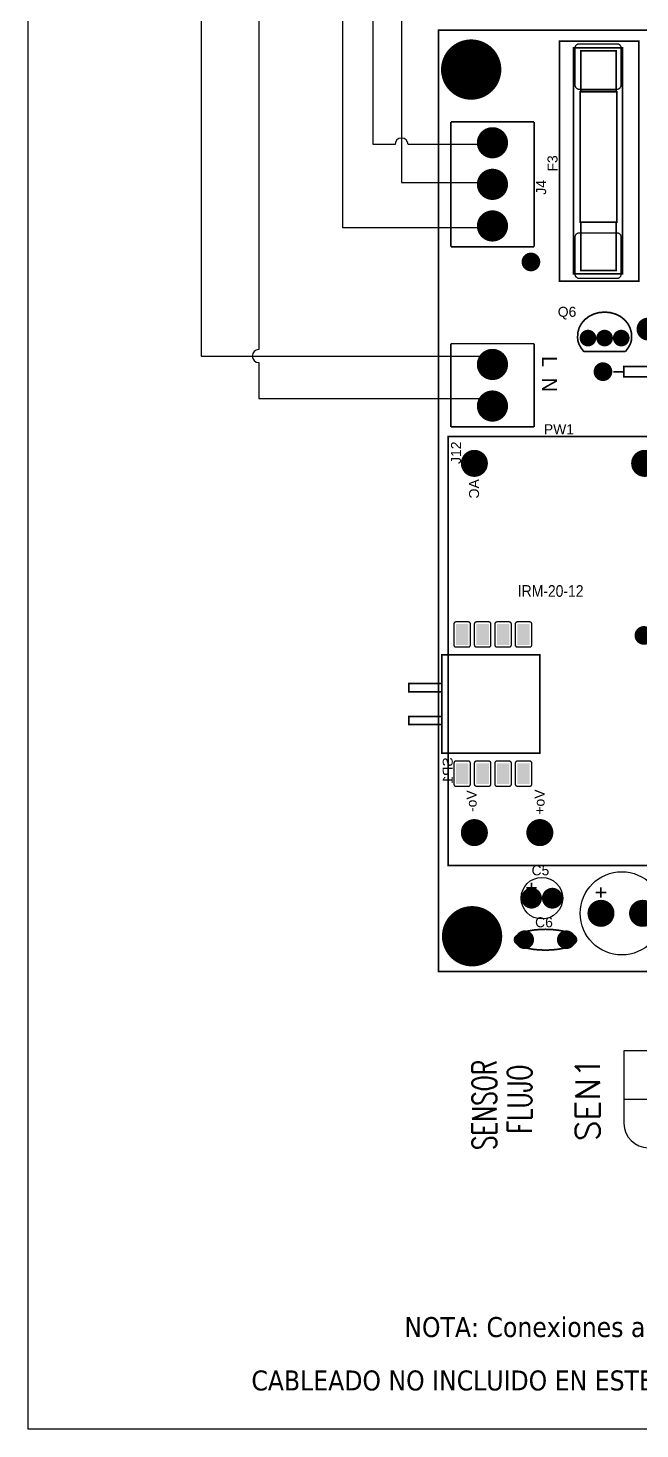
# Model space of a CAD drawing. Header units: inches. Extents: x 15 to 148, y 10 to 111.
# Drawn here: x 126.91 to 131.62, y 94.57 to 105.35 of the extents above; entities that cross this region are included whole.
import ezdxf
from ezdxf.enums import TextEntityAlignment as Align

# ---------------------------------------------------------------- set-up
doc = ezdxf.new("R2010")
doc.units = ezdxf.units.IN
doc.header["$MEASUREMENT"] = 0
for name, color, linetype in [('BLK_12AWG', 7, 'Continuous'), ('CONTORNO', 179, 'Continuous'), ('DESC', 1, 'Continuous'), ('MISC', 250, 'Continuous'), ('SYMS', 7, 'Continuous'), ('TAGS', 250, 'Continuous'), ('TERMS', 250, 'Continuous')]:
    doc.layers.add(name, color=color, linetype=linetype)
doc.styles.add('SLDTEXTSTYLE0', font='tahoma.ttf')
doc.styles.add('WD', font='romans.shx')

# ---------------------------------------------------------------- blocks, each defined once
blk = doc.blocks.new('HCN1_1PJ_85F8')
at = {"layer": 'SYMS'}
for p, q in [((0.25, 0.25), (-0.125, 0.25)), ((0, 0.25), (0, -1.05)), ((0.25, -1.05), (0.25, 0.25)), ((-0.25, 0.125), (-0.25, -0.925)), ((-0.125, -1.05), (0.25, -1.05))]:
    blk.add_line(p, q, dxfattribs=at)
for centre, start, end in [((-0.125, 0.125), 90, 180), ((-0.125, -0.925), 180, 270)]:
    blk.add_arc(centre, 0.125, start, end, dxfattribs=at)
at = {"layer": 'SYMS', "style": 'WD', "width": 0.7}
for tag, p in [('INST', (-0.0062, 1.2498)), ('LOC', (-0.0062, 1.0802)), ('DESC1', (0, 0.9062)), ('DESC2', (0, 0.725)), ('DESC3', (0, 0.55))]:
    blk.add_attdef(tag, text='', height=0.125, dxfattribs=at).set_placement(p, align=Align.CENTER)
at = {"layer": 'SYMS', "style": 'WD'}
blk.add_attdef('TAG1', text='', height=0.125, dxfattribs=at).set_placement((0, 0.375), align=Align.CENTER)
at = {"layer": 'SYMS', "style": 'WD', "width": 0.8}
blk.add_attdef('XREF', (1, 0.375), '', height=0.125, dxfattribs=at)
at = {"layer": 'SYMS', "linetype": 'Continuous', "style": 'WD', "flags": 8}
for tag, p in [('TERMDESC01P', (-0.35, 0.05)), ('TERMDESC02P', (-0.35, -0.15)), ('TERMDESC03P', (-0.35, -0.35)), ('TERMDESC04P', (-0.35, -0.55)), ('TERMDESC05P', (-0.35, -0.75))]:
    blk.add_attdef(tag, text='', height=0.1, dxfattribs=at).set_placement(p, align=Align.RIGHT)
at = {"layer": 'SYMS', "style": 'WD'}
for tag, p, flags in [('ACE_FLAG', (0.0484, 0.1343), 9), ('FAMILY', (0.0484, 0.1211), 9), ('GENDER', (0.1093, 0.0795), 9), ('WDBLKNAM', (0.175, 0.125), 9), ('X4TERM01P', (-0.25, 0), 1), ('X1TERM01J', (0.25, 0), 1), ('X4TERM02P', (-0.25, -0.2), 1), ('X1TERM02J', (0.25, -0.2), 1), ('X4TERM03P', (-0.25, -0.4), 1), ('X1TERM03J', (0.25, -0.4), 1), ('X4TERM04P', (-0.25, -0.6), 1), ('X1TERM04J', (0.25, -0.6), 1), ('X4TERM05P', (-0.25, -0.8), 1), ('X1TERM05J', (0.25, -0.8), 1), ('X8LINK', (0, -1.175), 1)]:
    blk.add_attdef(tag, p, '', height=0.01, dxfattribs=dict(at, flags=flags))
at = {"layer": 'SYMS', "linetype": 'Continuous', "style": 'WD', "flags": 8}
for tag, p in [('TERMDESC01J', (0.35, 0.05)), ('TERMDESC02J', (0.35, -0.15)), ('TERMDESC03J', (0.35, -0.35)), ('TERMDESC04J', (0.35, -0.55)), ('TERMDESC05J', (0.35, -0.75))]:
    blk.add_attdef(tag, p, '', height=0.1, dxfattribs=at)
at = {"layer": 'SYMS', "linetype": 'Continuous', "style": 'WD', "flags": 9}
for tag, p in [('ASSYCODE', (0.0458, 0.0647)), ('MFG', (0.0505, 0.0785)), ('CAT', (0.0525, 0.0979))]:
    blk.add_attdef(tag, text='', height=0.01, dxfattribs=at).set_placement(p, align=Align.CENTER)
at = {"layer": 'SYMS', "linetype": 'Continuous', "style": 'WD'}
for tag, flags, p in [('TERM01P', 8, (-0.125, 0)), ('TERM01J', 9, (0.125, 0)), ('TERM02P', 8, (-0.125, -0.2)), ('TERM02J', 9, (0.125, -0.2)), ('TERM03P', 8, (-0.125, -0.4)), ('TERM03J', 9, (0.125, -0.4)), ('TERM04P', 8, (-0.125, -0.6)), ('TERM04J', 9, (0.125, -0.6)), ('TERM05P', 8, (-0.125, -0.8)), ('TERM05J', 9, (0.125, -0.8))]:
    blk.add_attdef(tag, text='', height=0.1, dxfattribs=dict(at, flags=flags)).set_placement(p, align=Align.MIDDLE_CENTER)
at = {"layer": 'SYMS', "color": 7, "style": 'WD'}
for tag, p in [('X4_TINY_DOT_DONT_REMOVE_01P', (-0.25, 0)), ('X1_TINY_DOT_DONT_REMOVE_01J', (0.25, 0)), ('X4_TINY_DOT_DONT_REMOVE_02P', (-0.25, -0.2)), ('X1_TINY_DOT_DONT_REMOVE_02J', (0.25, -0.2)), ('X4_TINY_DOT_DONT_REMOVE_03P', (-0.25, -0.4)), ('X1_TINY_DOT_DONT_REMOVE_03J', (0.25, -0.4)), ('X4_TINY_DOT_DONT_REMOVE_04P', (-0.25, -0.6)), ('X1_TINY_DOT_DONT_REMOVE_04J', (0.25, -0.6)), ('X4_TINY_DOT_DONT_REMOVE_05P', (-0.25, -0.8)), ('X1_TINY_DOT_DONT_REMOVE_05J', (0.25, -0.8))]:
    blk.add_attdef(tag, p, '', height=0.0001, dxfattribs=at)
at = {"layer": 'SYMS', "linetype": 'Continuous', "style": 'WD', "flags": 8}
for tag, p in [('X4WIRE01P', (-0.35, -0.05)), ('X4WIRE02P', (-0.35, -0.25)), ('X4WIRE03P', (-0.35, -0.45)), ('X4WIRE04P', (-0.35, -0.65)), ('X4WIRE05P', (-0.35, -0.85))]:
    blk.add_attdef(tag, text='', height=0.1, dxfattribs=at).set_placement(p, align=Align.TOP_RIGHT)
for tag, p in [('X1WIRE01J', (0.35, -0.05)), ('X1WIRE02J', (0.35, -0.25)), ('X1WIRE03J', (0.35, -0.45)), ('X1WIRE04J', (0.35, -0.65)), ('X1WIRE05J', (0.35, -0.85))]:
    blk.add_attdef(tag, text='', height=0.1, dxfattribs=at).set_placement(p, align=Align.TOP_LEFT)
blk = doc.blocks.new('RPAD')
blk.add_trace([(-0.5, -0.5), (-0.5, 0.5), (0.5, -0.5), (0.5, 0.5)])
blk = doc.blocks.new('EPAD')
at = {"const_width": 0.5}
blk.add_lwpolyline([(-0.25, 0, 1), (0.25, 0, 1)], format="xyb", close=True, dxfattribs=at)
blk = doc.blocks.new('trr')
at = {"const_width": 0.008}
for points in [[(131.518, 100.4441), (137.4527, 100.4441), (137.4527, 104.9698), (131.518, 104.9698), (131.518, 100.4441)], [(131.518, 100.4441), (137.4527, 100.4441), (137.4527, 104.9698), (131.518, 104.9698), (131.518, 100.4441)], [(131.518, 100.4441), (137.4527, 100.4441), (137.4527, 104.9698), (131.518, 104.9698), (131.518, 100.4441)], [(132.1007, 103.7638), (132.4826, 103.7638), (132.4826, 104.9174), (132.1007, 104.9174), (132.1007, 103.7638)], [(132.1007, 103.7638), (132.4826, 103.7638), (132.4826, 104.9174), (132.1007, 104.9174), (132.1007, 103.7638)], [(132.1007, 103.7638), (132.4826, 103.7638), (132.4826, 104.9174), (132.1007, 104.9174), (132.1007, 103.7638)], [(132.1676, 103.7993), (132.4038, 103.7993), (132.4038, 104.8859), (132.1676, 104.8859), (132.1676, 103.7993)], [(132.1676, 103.7993), (132.4038, 103.7993), (132.4038, 104.8859), (132.1676, 104.8859), (132.1676, 103.7993)], [(132.1676, 103.7993), (132.4038, 103.7993), (132.4038, 104.8859), (132.1676, 104.8859), (132.1676, 103.7993)], [(132.2031, 104.6772), (132.3723, 104.6772), (132.3723, 104.8701), (132.2031, 104.8701), (132.2031, 104.6772)], [(132.2031, 104.6772), (132.3723, 104.6772), (132.3723, 104.8701), (132.2031, 104.8701), (132.2031, 104.6772)], [(132.2031, 104.6772), (132.3723, 104.6772), (132.3723, 104.8701), (132.2031, 104.8701), (132.2031, 104.6772)], [(132.1991, 104.0473), (132.3763, 104.0473), (132.3763, 104.6733), (132.1991, 104.6733), (132.1991, 104.0473)], [(132.1991, 104.0473), (132.3763, 104.0473), (132.3763, 104.6733), (132.1991, 104.6733), (132.1991, 104.0473)], [(132.1991, 104.0473), (132.3763, 104.0473), (132.3763, 104.6733), (132.1991, 104.6733), (132.1991, 104.0473)], [(131.9779, 104.5288), (131.5779, 104.5288)], [(131.5779, 104.5288), (131.5779, 103.9288)], [(131.9779, 104.5288), (131.5779, 104.5288)], [(131.5779, 104.5288), (131.5779, 103.9288)], [(131.9779, 104.5288), (131.5779, 104.5288)], [(131.5779, 104.5288), (131.5779, 103.9288)], [(131.9779, 103.9288), (131.9779, 104.5288)], [(131.9779, 103.9288), (131.9779, 104.5288)], [(131.9779, 103.9288), (131.9779, 104.5288)], [(132.2031, 103.815), (132.3723, 103.815), (132.3723, 104.0473), (132.2031, 104.0473), (132.2031, 103.815)], [(132.2031, 103.815), (132.3723, 103.815), (132.3723, 104.0473), (132.2031, 104.0473), (132.2031, 103.815)], [(132.2031, 103.815), (132.3723, 103.815), (132.3723, 104.0473), (132.2031, 104.0473), (132.2031, 103.815)], [(131.9779, 103.9288), (131.5779, 103.9288)], [(131.9779, 103.9288), (131.5779, 103.9288)], [(131.9779, 103.9288), (131.5779, 103.9288)], [(132.1872, 103.4895), (132.1883, 103.515), (132.1947, 103.5387), (132.2061, 103.5599), (132.2219, 103.5783), (132.2414, 103.5934), (132.2642, 103.6048), (132.2896, 103.612), (132.3172, 103.6145)], [(132.1872, 103.4895), (132.1883, 103.515), (132.1947, 103.5387), (132.2061, 103.5599), (132.2219, 103.5783), (132.2414, 103.5934), (132.2642, 103.6048), (132.2896, 103.612), (132.3172, 103.6145)], [(132.1872, 103.4895), (132.1883, 103.515), (132.1947, 103.5387), (132.2061, 103.5599), (132.2219, 103.5783), (132.2414, 103.5934), (132.2642, 103.6048), (132.2896, 103.612), (132.3172, 103.6145)], [(132.4472, 103.4895), (132.4462, 103.515), (132.4397, 103.5387), (132.4283, 103.5599), (132.4126, 103.5783), (132.393, 103.5934), (132.3703, 103.6048), (132.3448, 103.612), (132.3172, 103.6145)], [(132.4472, 103.4895), (132.4462, 103.515), (132.4397, 103.5387), (132.4283, 103.5599), (132.4126, 103.5783), (132.393, 103.5934), (132.3703, 103.6048), (132.3448, 103.612), (132.3172, 103.6145)], [(132.4472, 103.4895), (132.4462, 103.515), (132.4397, 103.5387), (132.4283, 103.5599), (132.4126, 103.5783), (132.393, 103.5934), (132.3703, 103.6048), (132.3448, 103.612), (132.3172, 103.6145)], [(132.1872, 103.4895), (132.1891, 103.4744), (132.1947, 103.4588), (132.2041, 103.4423), (132.2172, 103.4245)], [(132.1872, 103.4895), (132.1891, 103.4744), (132.1947, 103.4588), (132.2041, 103.4423), (132.2172, 103.4245)], [(132.1872, 103.4895), (132.1891, 103.4744), (132.1947, 103.4588), (132.2041, 103.4423), (132.2172, 103.4245)], [(132.4472, 103.4895), (132.4453, 103.4744), (132.4397, 103.4588), (132.4303, 103.4423), (132.4172, 103.4245)], [(132.4472, 103.4895), (132.4453, 103.4744), (132.4397, 103.4588), (132.4303, 103.4423), (132.4172, 103.4245)], [(132.4472, 103.4895), (132.4453, 103.4744), (132.4397, 103.4588), (132.4303, 103.4423), (132.4172, 103.4245)], [(131.9779, 103.4627), (131.5779, 103.4627)], [(131.5779, 103.4627), (131.5779, 103.0627)], [(131.9779, 103.4627), (131.5779, 103.4627)], [(131.5779, 103.4627), (131.5779, 103.0627)], [(131.9779, 103.4627), (131.5779, 103.4627)], [(131.5779, 103.4627), (131.5779, 103.0627)], [(131.9779, 103.4627), (131.9779, 103.0627)], [(131.9779, 103.4627), (131.9779, 103.0627)], [(131.9779, 103.4627), (131.9779, 103.0627)], [(132.2172, 103.4245), (132.4172, 103.4245)], [(132.2172, 103.4245), (132.4172, 103.4245)], [(132.2172, 103.4245), (132.4172, 103.4245)], [(132.4093, 103.303), (132.6093, 103.303), (132.6093, 103.353), (132.4093, 103.353), (132.4093, 103.303)], [(132.4093, 103.303), (132.6093, 103.303), (132.6093, 103.353), (132.4093, 103.353), (132.4093, 103.303)], [(132.4093, 103.303), (132.6093, 103.303), (132.6093, 103.353), (132.4093, 103.353), (132.4093, 103.303)], [(132.4093, 103.328), (132.3593, 103.328)], [(132.4093, 103.328), (132.3593, 103.328)], [(132.4093, 103.328), (132.3593, 103.328)], [(131.5649, 100.954), (132.6358, 100.954), (132.6358, 103.017), (131.5649, 103.017), (131.5649, 100.954)], [(131.5649, 100.954), (132.6358, 100.954), (132.6358, 103.017), (131.5649, 103.017), (131.5649, 100.954)], [(131.5649, 100.954), (132.6358, 100.954), (132.6358, 103.017), (131.5649, 103.017), (131.5649, 100.954)], [(131.9779, 103.0627), (131.5779, 103.0627)], [(131.9779, 103.0627), (131.5779, 103.0627)], [(131.9779, 103.0627), (131.5779, 103.0627)], [(131.5338, 101.4934), (132.0062, 101.4934), (132.0062, 101.9658), (131.5338, 101.9658), (131.5338, 101.4934)], [(131.5338, 101.4934), (132.0062, 101.4934), (132.0062, 101.9658), (131.5338, 101.9658), (131.5338, 101.4934)], [(131.5338, 101.4934), (132.0062, 101.4934), (132.0062, 101.9658), (131.5338, 101.9658), (131.5338, 101.4934)], [(131.3763, 101.7887), (131.5338, 101.7887), (131.5338, 101.828), (131.3763, 101.828), (131.3763, 101.7887)], [(131.3763, 101.7887), (131.5338, 101.7887), (131.5338, 101.828), (131.3763, 101.828), (131.3763, 101.7887)], [(131.3763, 101.7887), (131.5338, 101.7887), (131.5338, 101.828), (131.3763, 101.828), (131.3763, 101.7887)], [(131.3763, 101.6312), (131.5338, 101.6312), (131.5338, 101.6706), (131.3763, 101.6706), (131.3763, 101.6312)], [(131.3763, 101.6312), (131.5338, 101.6312), (131.5338, 101.6706), (131.3763, 101.6706), (131.3763, 101.6312)], [(131.3763, 101.6312), (131.5338, 101.6312), (131.5338, 101.6706), (131.3763, 101.6706), (131.3763, 101.6312)], [(131.9659, 100.8711), (131.9659, 100.8211)], [(131.9659, 100.8711), (131.9659, 100.8211)], [(131.9659, 100.8711), (131.9659, 100.8211)], [(132.2998, 100.8483), (132.2998, 100.7983)], [(132.2998, 100.8483), (132.2998, 100.7983)], [(132.2998, 100.8483), (132.2998, 100.7983)], [(131.9409, 100.8461), (131.9909, 100.8461)], [(131.9409, 100.8461), (131.9909, 100.8461)], [(131.9409, 100.8461), (131.9909, 100.8461)], [(132.2748, 100.8233), (132.3248, 100.8233)], [(132.2748, 100.8233), (132.3248, 100.8233)], [(132.2748, 100.8233), (132.3248, 100.8233)], [(131.8829, 100.5964), (131.8858, 100.6066), (131.8944, 100.616), (131.9079, 100.6245), (131.926, 100.6319), (131.9481, 100.638), (131.9736, 100.6425), (132.002, 100.6454), (132.0329, 100.6464)], [(131.8829, 100.5964), (131.8858, 100.6066), (131.8944, 100.616), (131.9079, 100.6245), (131.926, 100.6319), (131.9481, 100.638), (131.9736, 100.6425), (132.002, 100.6454), (132.0329, 100.6464)], [(131.8829, 100.5964), (131.8858, 100.6066), (131.8944, 100.616), (131.9079, 100.6245), (131.926, 100.6319), (131.9481, 100.638), (131.9736, 100.6425), (132.002, 100.6454), (132.0329, 100.6464)], [(132.1829, 100.5964), (132.1799, 100.6066), (132.1713, 100.616), (132.1576, 100.6245), (132.1394, 100.6319), (132.1173, 100.638), (132.0918, 100.6425), (132.0634, 100.6454), (132.0329, 100.6464)], [(132.1829, 100.5964), (132.1799, 100.6066), (132.1713, 100.616), (132.1576, 100.6245), (132.1394, 100.6319), (132.1173, 100.638), (132.0918, 100.6425), (132.0634, 100.6454), (132.0329, 100.6464)], [(132.1829, 100.5964), (132.1799, 100.6066), (132.1713, 100.616), (132.1576, 100.6245), (132.1394, 100.6319), (132.1173, 100.638), (132.0918, 100.6425), (132.0634, 100.6454), (132.0329, 100.6464)], [(131.8829, 100.5964), (131.8858, 100.5862), (131.8944, 100.5768), (131.9079, 100.5683), (131.926, 100.5609), (131.9481, 100.5548), (131.9736, 100.5503), (132.002, 100.5474), (132.0329, 100.5464)], [(131.8829, 100.5964), (131.8858, 100.5862), (131.8944, 100.5768), (131.9079, 100.5683), (131.926, 100.5609), (131.9481, 100.5548), (131.9736, 100.5503), (132.002, 100.5474), (132.0329, 100.5464)], [(131.8829, 100.5964), (131.8858, 100.5862), (131.8944, 100.5768), (131.9079, 100.5683), (131.926, 100.5609), (131.9481, 100.5548), (131.9736, 100.5503), (132.002, 100.5474), (132.0329, 100.5464)], [(132.1829, 100.5964), (132.1799, 100.5862), (132.1713, 100.5768), (132.1576, 100.5683), (132.1394, 100.5609), (132.1173, 100.5548), (132.0918, 100.5503), (132.0634, 100.5474), (132.0329, 100.5464)], [(132.1829, 100.5964), (132.1799, 100.5862), (132.1713, 100.5768), (132.1576, 100.5683), (132.1394, 100.5609), (132.1173, 100.5548), (132.0918, 100.5503), (132.0634, 100.5474), (132.0329, 100.5464)], [(132.1829, 100.5964), (132.1799, 100.5862), (132.1713, 100.5768), (132.1576, 100.5683), (132.1394, 100.5609), (132.1173, 100.5548), (132.0918, 100.5503), (132.0634, 100.5474), (132.0329, 100.5464)]]:
    blk.add_lwpolyline(points, dxfattribs=at)
for points in [[(132.1757, 104.7053), (132.1757, 104.8853), (132.1758, 104.8874), (132.1761, 104.8894), (132.1766, 104.8913), (132.1773, 104.8932), (132.1781, 104.8949), (132.1791, 104.8966), (132.1802, 104.8981), (132.1815, 104.8995), (132.1829, 104.9008), (132.1845, 104.902), (132.1861, 104.903), (132.1879, 104.9038), (132.1897, 104.9044), (132.1916, 104.9049), (132.1936, 104.9052), (132.1957, 104.9053), (132.3757, 104.9053), (132.3778, 104.9052), (132.3798, 104.9049), (132.3818, 104.9044), (132.3836, 104.9038), (132.3854, 104.903), (132.387, 104.902), (132.3885, 104.9008), (132.3899, 104.8995), (132.3912, 104.8981), (132.3924, 104.8966), (132.3934, 104.8949), (132.3942, 104.8932), (132.3948, 104.8913), (132.3953, 104.8894), (132.3956, 104.8874), (132.3957, 104.8853), (132.3957, 104.7053), (132.3956, 104.7032), (132.3953, 104.7012), (132.3948, 104.6993), (132.3942, 104.6975), (132.3934, 104.6957), (132.3924, 104.6941), (132.3912, 104.6925), (132.3899, 104.6911), (132.3885, 104.6898), (132.387, 104.6887), (132.3854, 104.6877), (132.3836, 104.6869), (132.3818, 104.6862), (132.3798, 104.6857), (132.3778, 104.6854), (132.3757, 104.6853), (132.1957, 104.6853), (132.1936, 104.6854), (132.1916, 104.6857), (132.1897, 104.6862), (132.1879, 104.6869), (132.1861, 104.6877), (132.1845, 104.6887), (132.1829, 104.6898), (132.1815, 104.6911), (132.1802, 104.6925), (132.1791, 104.6941), (132.1781, 104.6957), (132.1773, 104.6975), (132.1766, 104.6993), (132.1761, 104.7012), (132.1758, 104.7032), (132.1757, 104.7053)], [(132.1757, 103.7959), (132.1757, 103.9759), (132.1758, 103.978), (132.1761, 103.98), (132.1766, 103.9819), (132.1773, 103.9837), (132.1781, 103.9855), (132.1791, 103.9871), (132.1802, 103.9887), (132.1815, 103.9901), (132.1829, 103.9914), (132.1845, 103.9925), (132.1861, 103.9935), (132.1879, 103.9943), (132.1897, 103.995), (132.1916, 103.9955), (132.1936, 103.9958), (132.1957, 103.9959), (132.3757, 103.9959), (132.3778, 103.9958), (132.3798, 103.9955), (132.3818, 103.995), (132.3836, 103.9943), (132.3854, 103.9935), (132.387, 103.9925), (132.3885, 103.9914), (132.3899, 103.9901), (132.3912, 103.9887), (132.3924, 103.9871), (132.3934, 103.9855), (132.3942, 103.9837), (132.3948, 103.9819), (132.3953, 103.98), (132.3956, 103.978), (132.3957, 103.9759), (132.3957, 103.7959), (132.3956, 103.7938), (132.3953, 103.7918), (132.3948, 103.7899), (132.3942, 103.788), (132.3934, 103.7863), (132.3924, 103.7846), (132.3912, 103.7831), (132.3899, 103.7817), (132.3885, 103.7804), (132.387, 103.7792), (132.3854, 103.7782), (132.3836, 103.7774), (132.3818, 103.7768), (132.3798, 103.7763), (132.3778, 103.776), (132.3757, 103.7759), (132.1957, 103.7759), (132.1936, 103.776), (132.1916, 103.7763), (132.1897, 103.7768), (132.1879, 103.7774), (132.1861, 103.7782), (132.1845, 103.7792), (132.1829, 103.7804), (132.1815, 103.7817), (132.1802, 103.7831), (132.1791, 103.7846), (132.1781, 103.7863), (132.1773, 103.788), (132.1766, 103.7899), (132.1761, 103.7918), (132.1758, 103.7938), (132.1757, 103.7959)], [(131.6022, 102.0043), (131.6622, 102.0043), (131.6632, 102.0043), (131.6642, 102.0045), (131.6652, 102.0047), (131.6661, 102.005), (131.667, 102.0054), (131.6678, 102.0059), (131.6686, 102.0065), (131.6693, 102.0072), (131.6699, 102.0079), (131.6705, 102.0086), (131.671, 102.0095), (131.6714, 102.0103), (131.6717, 102.0113), (131.672, 102.0122), (131.6721, 102.0132), (131.6722, 102.0143), (131.6722, 102.1143), (131.6721, 102.1153), (131.672, 102.1163), (131.6717, 102.1173), (131.6714, 102.1182), (131.671, 102.1191), (131.6705, 102.1199), (131.6699, 102.1207), (131.6693, 102.1214), (131.6686, 102.122), (131.6678, 102.1226), (131.667, 102.1231), (131.6661, 102.1235), (131.6652, 102.1238), (131.6642, 102.1241), (131.6632, 102.1242), (131.6622, 102.1243), (131.6022, 102.1243), (131.6011, 102.1242), (131.6001, 102.1241), (131.5992, 102.1238), (131.5982, 102.1235), (131.5974, 102.1231), (131.5965, 102.1226), (131.5958, 102.122), (131.5951, 102.1214), (131.5944, 102.1207), (131.5939, 102.1199), (131.5934, 102.1191), (131.593, 102.1182), (131.5926, 102.1173), (131.5924, 102.1163), (131.5922, 102.1153), (131.5922, 102.1143), (131.5922, 102.0143), (131.5922, 102.0132), (131.5924, 102.0122), (131.5926, 102.0113), (131.593, 102.0103), (131.5934, 102.0095), (131.5939, 102.0086), (131.5944, 102.0079), (131.5951, 102.0072), (131.5958, 102.0065), (131.5965, 102.0059), (131.5974, 102.0054), (131.5982, 102.005), (131.5992, 102.0047), (131.6001, 102.0045), (131.6011, 102.0043), (131.6022, 102.0043)], [(131.7006, 102.0043), (131.7606, 102.0043), (131.7616, 102.0043), (131.7627, 102.0045), (131.7636, 102.0047), (131.7645, 102.005), (131.7654, 102.0054), (131.7662, 102.0059), (131.767, 102.0065), (131.7677, 102.0072), (131.7684, 102.0079), (131.7689, 102.0086), (131.7694, 102.0095), (131.7698, 102.0103), (131.7702, 102.0113), (131.7704, 102.0122), (131.7706, 102.0132), (131.7706, 102.0143), (131.7706, 102.1143), (131.7706, 102.1153), (131.7704, 102.1163), (131.7702, 102.1173), (131.7698, 102.1182), (131.7694, 102.1191), (131.7689, 102.1199), (131.7684, 102.1207), (131.7677, 102.1214), (131.767, 102.122), (131.7662, 102.1226), (131.7654, 102.1231), (131.7645, 102.1235), (131.7636, 102.1238), (131.7627, 102.1241), (131.7616, 102.1242), (131.7606, 102.1243), (131.7006, 102.1243), (131.6996, 102.1242), (131.6986, 102.1241), (131.6976, 102.1238), (131.6967, 102.1235), (131.6958, 102.1231), (131.695, 102.1226), (131.6942, 102.122), (131.6935, 102.1214), (131.6929, 102.1207), (131.6923, 102.1199), (131.6918, 102.1191), (131.6914, 102.1182), (131.6911, 102.1173), (131.6908, 102.1163), (131.6907, 102.1153), (131.6906, 102.1143), (131.6906, 102.0143), (131.6907, 102.0132), (131.6908, 102.0122), (131.6911, 102.0113), (131.6914, 102.0103), (131.6918, 102.0095), (131.6923, 102.0086), (131.6929, 102.0079), (131.6935, 102.0072), (131.6942, 102.0065), (131.695, 102.0059), (131.6958, 102.0054), (131.6967, 102.005), (131.6976, 102.0047), (131.6986, 102.0045), (131.6996, 102.0043), (131.7006, 102.0043)], [(131.799, 102.0043), (131.859, 102.0043), (131.8601, 102.0043), (131.8611, 102.0045), (131.862, 102.0047), (131.863, 102.005), (131.8638, 102.0054), (131.8647, 102.0059), (131.8654, 102.0065), (131.8661, 102.0072), (131.8668, 102.0079), (131.8674, 102.0086), (131.8678, 102.0095), (131.8683, 102.0103), (131.8686, 102.0113), (131.8688, 102.0122), (131.869, 102.0132), (131.869, 102.0143), (131.869, 102.1143), (131.869, 102.1153), (131.8688, 102.1163), (131.8686, 102.1173), (131.8683, 102.1182), (131.8678, 102.1191), (131.8674, 102.1199), (131.8668, 102.1207), (131.8661, 102.1214), (131.8654, 102.122), (131.8647, 102.1226), (131.8638, 102.1231), (131.863, 102.1235), (131.862, 102.1238), (131.8611, 102.1241), (131.8601, 102.1242), (131.859, 102.1243), (131.799, 102.1243), (131.798, 102.1242), (131.797, 102.1241), (131.796, 102.1238), (131.7951, 102.1235), (131.7942, 102.1231), (131.7934, 102.1226), (131.7926, 102.122), (131.7919, 102.1214), (131.7913, 102.1207), (131.7907, 102.1199), (131.7902, 102.1191), (131.7898, 102.1182), (131.7895, 102.1173), (131.7892, 102.1163), (131.7891, 102.1153), (131.789, 102.1143), (131.789, 102.0143), (131.7891, 102.0132), (131.7892, 102.0122), (131.7895, 102.0113), (131.7898, 102.0103), (131.7902, 102.0095), (131.7907, 102.0086), (131.7913, 102.0079), (131.7919, 102.0072), (131.7926, 102.0065), (131.7934, 102.0059), (131.7942, 102.0054), (131.7951, 102.005), (131.796, 102.0047), (131.797, 102.0045), (131.798, 102.0043), (131.799, 102.0043)], [(131.8975, 102.0043), (131.9575, 102.0043), (131.9585, 102.0043), (131.9595, 102.0045), (131.9605, 102.0047), (131.9614, 102.005), (131.9623, 102.0054), (131.9631, 102.0059), (131.9639, 102.0065), (131.9646, 102.0072), (131.9652, 102.0079), (131.9658, 102.0086), (131.9663, 102.0095), (131.9667, 102.0103), (131.967, 102.0113), (131.9673, 102.0122), (131.9674, 102.0132), (131.9675, 102.0143), (131.9675, 102.1143), (131.9674, 102.1153), (131.9673, 102.1163), (131.967, 102.1173), (131.9667, 102.1182), (131.9663, 102.1191), (131.9658, 102.1199), (131.9652, 102.1207), (131.9646, 102.1214), (131.9639, 102.122), (131.9631, 102.1226), (131.9623, 102.1231), (131.9614, 102.1235), (131.9605, 102.1238), (131.9595, 102.1241), (131.9585, 102.1242), (131.9575, 102.1243), (131.8975, 102.1243), (131.8964, 102.1242), (131.8954, 102.1241), (131.8944, 102.1238), (131.8935, 102.1235), (131.8926, 102.1231), (131.8918, 102.1226), (131.8911, 102.122), (131.8904, 102.1214), (131.8897, 102.1207), (131.8891, 102.1199), (131.8886, 102.1191), (131.8882, 102.1182), (131.8879, 102.1173), (131.8877, 102.1163), (131.8875, 102.1153), (131.8875, 102.1143), (131.8875, 102.0143), (131.8875, 102.0132), (131.8877, 102.0122), (131.8879, 102.0113), (131.8882, 102.0103), (131.8886, 102.0095), (131.8891, 102.0086), (131.8897, 102.0079), (131.8904, 102.0072), (131.8911, 102.0065), (131.8918, 102.0059), (131.8926, 102.0054), (131.8935, 102.005), (131.8944, 102.0047), (131.8954, 102.0045), (131.8964, 102.0043), (131.8975, 102.0043)], [(131.6022, 101.335), (131.6622, 101.335), (131.6632, 101.335), (131.6642, 101.3352), (131.6652, 101.3354), (131.6661, 101.3357), (131.667, 101.3362), (131.6678, 101.3367), (131.6686, 101.3372), (131.6693, 101.3379), (131.6699, 101.3386), (131.6705, 101.3393), (131.671, 101.3402), (131.6714, 101.341), (131.6717, 101.342), (131.672, 101.3429), (131.6721, 101.3439), (131.6722, 101.345), (131.6722, 101.445), (131.6721, 101.446), (131.672, 101.447), (131.6717, 101.448), (131.6714, 101.4489), (131.671, 101.4498), (131.6705, 101.4506), (131.6699, 101.4514), (131.6693, 101.4521), (131.6686, 101.4527), (131.6678, 101.4533), (131.667, 101.4538), (131.6661, 101.4542), (131.6652, 101.4545), (131.6642, 101.4548), (131.6632, 101.4549), (131.6622, 101.455), (131.6022, 101.455), (131.6011, 101.4549), (131.6001, 101.4548), (131.5992, 101.4545), (131.5982, 101.4542), (131.5974, 101.4538), (131.5965, 101.4533), (131.5958, 101.4527), (131.5951, 101.4521), (131.5944, 101.4514), (131.5939, 101.4506), (131.5934, 101.4498), (131.593, 101.4489), (131.5926, 101.448), (131.5924, 101.447), (131.5922, 101.446), (131.5922, 101.445), (131.5922, 101.345), (131.5922, 101.3439), (131.5924, 101.3429), (131.5926, 101.342), (131.593, 101.341), (131.5934, 101.3402), (131.5939, 101.3393), (131.5944, 101.3386), (131.5951, 101.3379), (131.5958, 101.3372), (131.5965, 101.3367), (131.5974, 101.3362), (131.5982, 101.3357), (131.5992, 101.3354), (131.6001, 101.3352), (131.6011, 101.335), (131.6022, 101.335)], [(131.7006, 101.335), (131.7606, 101.335), (131.7616, 101.335), (131.7627, 101.3352), (131.7636, 101.3354), (131.7645, 101.3357), (131.7654, 101.3362), (131.7662, 101.3367), (131.767, 101.3372), (131.7677, 101.3379), (131.7684, 101.3386), (131.7689, 101.3393), (131.7694, 101.3402), (131.7698, 101.341), (131.7702, 101.342), (131.7704, 101.3429), (131.7706, 101.3439), (131.7706, 101.345), (131.7706, 101.445), (131.7706, 101.446), (131.7704, 101.447), (131.7702, 101.448), (131.7698, 101.4489), (131.7694, 101.4498), (131.7689, 101.4506), (131.7684, 101.4514), (131.7677, 101.4521), (131.767, 101.4527), (131.7662, 101.4533), (131.7654, 101.4538), (131.7645, 101.4542), (131.7636, 101.4545), (131.7627, 101.4548), (131.7616, 101.4549), (131.7606, 101.455), (131.7006, 101.455), (131.6996, 101.4549), (131.6986, 101.4548), (131.6976, 101.4545), (131.6967, 101.4542), (131.6958, 101.4538), (131.695, 101.4533), (131.6942, 101.4527), (131.6935, 101.4521), (131.6929, 101.4514), (131.6923, 101.4506), (131.6918, 101.4498), (131.6914, 101.4489), (131.6911, 101.448), (131.6908, 101.447), (131.6907, 101.446), (131.6906, 101.445), (131.6906, 101.345), (131.6907, 101.3439), (131.6908, 101.3429), (131.6911, 101.342), (131.6914, 101.341), (131.6918, 101.3402), (131.6923, 101.3393), (131.6929, 101.3386), (131.6935, 101.3379), (131.6942, 101.3372), (131.695, 101.3367), (131.6958, 101.3362), (131.6967, 101.3357), (131.6976, 101.3354), (131.6986, 101.3352), (131.6996, 101.335), (131.7006, 101.335)], [(131.799, 101.335), (131.859, 101.335), (131.8601, 101.335), (131.8611, 101.3352), (131.862, 101.3354), (131.863, 101.3357), (131.8638, 101.3362), (131.8647, 101.3367), (131.8654, 101.3372), (131.8661, 101.3379), (131.8668, 101.3386), (131.8674, 101.3393), (131.8678, 101.3402), (131.8683, 101.341), (131.8686, 101.342), (131.8688, 101.3429), (131.869, 101.3439), (131.869, 101.345), (131.869, 101.445), (131.869, 101.446), (131.8688, 101.447), (131.8686, 101.448), (131.8683, 101.4489), (131.8678, 101.4498), (131.8674, 101.4506), (131.8668, 101.4514), (131.8661, 101.4521), (131.8654, 101.4527), (131.8647, 101.4533), (131.8638, 101.4538), (131.863, 101.4542), (131.862, 101.4545), (131.8611, 101.4548), (131.8601, 101.4549), (131.859, 101.455), (131.799, 101.455), (131.798, 101.4549), (131.797, 101.4548), (131.796, 101.4545), (131.7951, 101.4542), (131.7942, 101.4538), (131.7934, 101.4533), (131.7926, 101.4527), (131.7919, 101.4521), (131.7913, 101.4514), (131.7907, 101.4506), (131.7902, 101.4498), (131.7898, 101.4489), (131.7895, 101.448), (131.7892, 101.447), (131.7891, 101.446), (131.789, 101.445), (131.789, 101.345), (131.7891, 101.3439), (131.7892, 101.3429), (131.7895, 101.342), (131.7898, 101.341), (131.7902, 101.3402), (131.7907, 101.3393), (131.7913, 101.3386), (131.7919, 101.3379), (131.7926, 101.3372), (131.7934, 101.3367), (131.7942, 101.3362), (131.7951, 101.3357), (131.796, 101.3354), (131.797, 101.3352), (131.798, 101.335), (131.799, 101.335)], [(131.8975, 101.335), (131.9575, 101.335), (131.9585, 101.335), (131.9595, 101.3352), (131.9605, 101.3354), (131.9614, 101.3357), (131.9623, 101.3362), (131.9631, 101.3367), (131.9639, 101.3372), (131.9646, 101.3379), (131.9652, 101.3386), (131.9658, 101.3393), (131.9663, 101.3402), (131.9667, 101.341), (131.967, 101.342), (131.9673, 101.3429), (131.9674, 101.3439), (131.9675, 101.345), (131.9675, 101.445), (131.9674, 101.446), (131.9673, 101.447), (131.967, 101.448), (131.9667, 101.4489), (131.9663, 101.4498), (131.9658, 101.4506), (131.9652, 101.4514), (131.9646, 101.4521), (131.9639, 101.4527), (131.9631, 101.4533), (131.9623, 101.4538), (131.9614, 101.4542), (131.9605, 101.4545), (131.9595, 101.4548), (131.9585, 101.4549), (131.9575, 101.455), (131.8975, 101.455), (131.8964, 101.4549), (131.8954, 101.4548), (131.8944, 101.4545), (131.8935, 101.4542), (131.8926, 101.4538), (131.8918, 101.4533), (131.8911, 101.4527), (131.8904, 101.4521), (131.8897, 101.4514), (131.8891, 101.4506), (131.8886, 101.4498), (131.8882, 101.4489), (131.8879, 101.448), (131.8877, 101.447), (131.8875, 101.446), (131.8875, 101.445), (131.8875, 101.345), (131.8875, 101.3439), (131.8877, 101.3429), (131.8879, 101.342), (131.8882, 101.341), (131.8886, 101.3402), (131.8891, 101.3393), (131.8897, 101.3386), (131.8904, 101.3379), (131.8911, 101.3372), (131.8918, 101.3367), (131.8926, 101.3362), (131.8935, 101.3357), (131.8944, 101.3354), (131.8954, 101.3352), (131.8964, 101.335), (131.8975, 101.335)]]:
    blk.add_lwpolyline(points, close=True)
for centre, radius in [((132.3998, 100.7233), 0.2), ((132.3998, 100.7233), 0.2), ((132.3998, 100.7233), 0.2), ((132.0159, 100.7961), 0.1), ((132.0159, 100.7961), 0.1), ((132.0159, 100.7961), 0.1)]:
    blk.add_circle(centre, radius)
for p, xscale, yscale in [((131.6755, 104.7808), 0.29, 0.29), ((131.7779, 104.4288), 0.15, 0.15), ((131.7779, 104.2288), 0.15, 0.15), ((131.7779, 104.0288), 0.15, 0.15), ((131.9629, 103.8556), 0.09, 0.09), ((132.5259, 103.5328), 0.11, 0.11), ((132.2372, 103.4895), 0.08, 0.08), ((132.3172, 103.4895), 0.08, 0.08), ((132.3972, 103.4895), 0.08, 0.08), ((131.7779, 103.3627), 0.15, 0.15), ((132.3093, 103.328), 0.09, 0.09), ((131.7779, 103.1627), 0.15, 0.15), ((131.6909, 102.8871), 0.13, 0.13), ((132.5098, 102.8871), 0.13, 0.13), ((132.5062, 102.0596), 0.09, 0.09), ((131.6909, 101.1115), 0.13, 0.13), ((132.0058, 101.1115), 0.13, 0.13), ((131.9659, 100.7961), 0.1, 0.1), ((132.0659, 100.7961), 0.1, 0.1), ((132.2998, 100.7233), 0.13, 0.13), ((132.4998, 100.7233), 0.13, 0.13), ((131.6799, 100.6131), 0.29, 0.29), ((131.9329, 100.5964), 0.09, 0.09), ((132.1329, 100.5964), 0.09, 0.09)]:
    blk.add_blockref('EPAD', p, dxfattribs=dict(xscale=xscale, yscale=yscale))
at = {"xscale": 0.06, "yscale": 0.1, "rotation": 180}
for p in [(131.6322, 102.0643), (131.7306, 102.0643), (131.829, 102.0643), (131.9275, 102.0643), (131.6322, 101.395), (131.7306, 101.395), (131.829, 101.395), (131.9275, 101.395)]:
    blk.add_blockref('RPAD', p, dxfattribs=at)
for s, height, rotation, width, p in [('F3', 0.048, 90, 1.041667, (132.0907, 104.2906)), ('F3', 0.048, 90, 1.041667, (132.0907, 104.2906)), ('F3', 0.048, 90, 1.041667, (132.0907, 104.2906)), ('J4', 0.048, 90, 1.041667, (132.0359, 104.1788)), ('J4', 0.048, 90, 1.041667, (132.0359, 104.1788)), ('J4', 0.048, 90, 1.041667, (132.0359, 104.1788)), ('L  N', 0.072, 270, 0.972222, (132.0163, 103.4023)), ('L  N', 0.072, 270, 0.972222, (132.0163, 103.4023)), ('L  N', 0.072, 270, 0.972222, (132.0163, 103.4023)), ('J12', 0.048, 90, 1.041667, (131.6264, 102.8845)), ('J12', 0.048, 90, 1.041667, (131.6264, 102.8845)), ('J12', 0.048, 90, 1.041667, (131.6264, 102.8845))]:
    blk.add_text(s, height=height, rotation=rotation, dxfattribs=dict(width=width)).set_placement(p)
for s, height, width, p in [('Q6', 0.048, 1.041667, (132.092, 103.5919)), ('Q6', 0.048, 1.041667, (132.092, 103.5919)), ('Q6', 0.048, 1.041667, (132.092, 103.5919)), ('PW1', 0.048, 1.041667, (132.0253, 103.027)), ('PW1', 0.048, 1.041667, (132.0253, 103.027)), ('PW1', 0.048, 1.041667, (132.0253, 103.027)), ('IRM-20-12', 0.056, 0.892857, (131.8999, 102.2454)), ('IRM-20-12', 0.056, 0.892857, (131.8999, 102.2454)), ('IRM-20-12', 0.056, 0.892857, (131.8999, 102.2454)), ('C5', 0.048, 1.041667, (131.9659, 100.9061)), ('C5', 0.048, 1.041667, (131.9659, 100.9061)), ('C5', 0.048, 1.041667, (131.9659, 100.9061)), ('C6', 0.048, 1.041667, (131.9829, 100.6564)), ('C6', 0.048, 1.041667, (131.9829, 100.6564)), ('C6', 0.048, 1.041667, (131.9829, 100.6564))]:
    blk.add_text(s, height=height, dxfattribs=dict(width=width)).set_placement(p)
at = {"text_generation_flag": 2, "width": 1.041667}
for s, p in [('AC', (131.7134, 102.811)), ('AC', (131.7134, 102.811)), ('AC', (131.7134, 102.811)), ('SP1', (131.5868, 101.4739)), ('SP1', (131.5868, 101.4739)), ('SP1', (131.5868, 101.4739)), ('Vo-', (131.7016, 101.3149)), ('Vo-', (131.7016, 101.3149)), ('Vo-', (131.7016, 101.3149)), ('Vo+', (132.0284, 101.3189)), ('Vo+', (132.0284, 101.3189)), ('Vo+', (132.0284, 101.3189))]:
    blk.add_text(s, height=0.048, rotation=90, dxfattribs=at).set_placement(p)

msp = doc.modelspace()

# ---------------------------------------------------------------- linework, layer by layer
at = {"color": 7, "linetype": 'Continuous'}
for p, q in [((126.91, 110.759), (126.91, 94.574)), ((126.91, 94.574), (147.66, 94.574))]:
    msp.add_line(p, q, dxfattribs=at)
at = {"layer": 'BLK_12AWG'}
for p, q in [((128.242, 107.111), (128.242, 102.829)), ((128.686, 106.316), (128.686, 102.879)), ((129.332, 103.815), (129.332, 106.191)), ((129.565, 104.456), (129.565, 106.001)), ((129.784, 105.651), (129.784, 104.165)), ((129.734, 104.456), (129.565, 104.456)), ((130.426, 104.456), (129.834, 104.456)), ((129.784, 104.165), (130.514, 104.165)), ((130.455, 103.815), (129.332, 103.815)), ((128.242, 102.829), (130.466, 102.829)), ((128.686, 102.779), (128.686, 102.503)), ((128.686, 102.503), (130.531, 102.503))]:
    msp.add_line(p, q, dxfattribs=at)
for centre, start, end in [((129.784, 104.456), 0, 180), ((128.686, 102.829), 90, 270)]:
    msp.add_arc(centre, 0.05, start, end, dxfattribs=at)

# ---------------------------------------------------------------- block references
ref = msp.add_blockref('HCN1_1PJ_85F8', (131.869, 97.111), dxfattribs=dict(xscale=1.494, yscale=1.494, zscale=1.494, rotation=90))
ref.add_attrib('TAG1', 'SEN1', dxfattribs={"layer": 'TAGS', "height": 0.1867, "rotation": 90, "style": 'WD'}).set_placement((131.309, 97.111), align=Align.CENTER)
ref.add_attrib('DESC1', 'SENSOR ', dxfattribs={"layer": 'DESC', "height": 0.1867, "rotation": 90, "style": 'WD', "width": 0.7}).set_placement((130.515, 97.111), align=Align.CENTER)
ref.add_attrib('DESC2', 'FLUJO', dxfattribs={"layer": 'DESC', "height": 0.1867, "rotation": 90, "style": 'WD', "width": 0.7}).set_placement((130.786, 97.111), align=Align.CENTER)
ref.add_attrib('X4_TINY_DOT_DONT_REMOVE_01P', '.', (131.869, 96.737), dxfattribs={"layer": 'MISC', "color": 7, "height": 0.000149, "rotation": 90, "style": 'WD'})
ref.add_attrib('X1_TINY_DOT_DONT_REMOVE_01J', '.', (131.869, 97.484), dxfattribs={"layer": 'MISC', "color": 7, "height": 0.000149, "rotation": 90, "style": 'WD'})
ref.add_attrib('TERM01P', '1', dxfattribs={"layer": 'TERMS', "linetype": 'Continuous', "height": 0.149, "rotation": 90, "style": 'WD', "flags": 8}).set_placement((131.869, 96.924), align=Align.MIDDLE_CENTER)
ref.add_attrib('X4_TINY_DOT_DONT_REMOVE_02P', '.', (132.168, 96.737), dxfattribs={"layer": 'MISC', "color": 7, "height": 0.000149, "rotation": 90, "style": 'WD'})
ref.add_attrib('X1_TINY_DOT_DONT_REMOVE_02J', '.', (132.168, 97.484), dxfattribs={"layer": 'MISC', "color": 7, "height": 0.000149, "rotation": 90, "style": 'WD'})
ref.add_attrib('TERM02P', '2', dxfattribs={"layer": 'TERMS', "linetype": 'Continuous', "height": 0.149, "rotation": 90, "style": 'WD', "flags": 8}).set_placement((132.168, 96.924), align=Align.MIDDLE_CENTER)
ref.add_attrib('X4_TINY_DOT_DONT_REMOVE_03P', '.', (132.467, 96.737), dxfattribs={"layer": 'MISC', "color": 7, "height": 0.000149, "rotation": 90, "style": 'WD'})
ref.add_attrib('X1_TINY_DOT_DONT_REMOVE_03J', '.', (132.467, 97.484), dxfattribs={"layer": 'MISC', "color": 7, "height": 0.000149, "rotation": 90, "style": 'WD'})
ref.add_attrib('TERM03P', '3', dxfattribs={"layer": 'TERMS', "linetype": 'Continuous', "height": 0.149, "rotation": 90, "style": 'WD', "flags": 8}).set_placement((132.467, 96.924), align=Align.MIDDLE_CENTER)
ref.add_attrib('X4_TINY_DOT_DONT_REMOVE_04P', '.', (132.765, 96.737), dxfattribs={"layer": 'MISC', "color": 7, "height": 0.000149, "rotation": 90, "style": 'WD'})
ref.add_attrib('X1_TINY_DOT_DONT_REMOVE_04J', '.', (132.765, 97.484), dxfattribs={"layer": 'MISC', "color": 7, "height": 0.000149, "rotation": 90, "style": 'WD'})
ref.add_attrib('TERM04P', '4', dxfattribs={"layer": 'TERMS', "linetype": 'Continuous', "height": 0.149, "rotation": 90, "style": 'WD', "flags": 8}).set_placement((132.765, 96.924), align=Align.MIDDLE_CENTER)
ref.add_attrib('X4_TINY_DOT_DONT_REMOVE_05P', '.', (133.064, 96.737), dxfattribs={"layer": 'MISC', "color": 7, "height": 0.000149, "rotation": 90, "style": 'WD'})
ref.add_attrib('X1_TINY_DOT_DONT_REMOVE_05J', '.', (133.064, 97.484), dxfattribs={"layer": 'MISC', "color": 7, "height": 0.000149, "rotation": 90, "style": 'WD'})
ref.add_attrib('TERM05P', '5', dxfattribs={"layer": 'TERMS', "linetype": 'Continuous', "height": 0.149, "rotation": 90, "style": 'WD', "flags": 8}).set_placement((133.064, 96.924), align=Align.MIDDLE_CENTER)
at = {"layer": 'BLK_12AWG', "xscale": 1.6, "yscale": 1.6, "zscale": 1.6}
msp.add_blockref('trr', (-80.361, -62.616), dxfattribs=at)

# ---------------------------------------------------------------- texts
at = {"layer": 'CONTORNO', "color": 7, "char_height": 0.15372, "attachment_point": 3, "style": 'SLDTEXTSTYLE0'}
for s, insert in [('\\pi-0.46117,l0.61489,t0.61489;NOTA:^IConexiones al exterior del panel, utilizar cable encauchetado', (135.999, 95.435)), ('CABLEADO NO INCLUIDO EN ESTE PLANO, VERIFICAR ESQUEMAS ELECTRONICOS.', (136.062, 95.024))]:
    msp.add_mtext(s, dxfattribs=dict(at, insert=insert))

doc.saveas('drawing.dxf')
